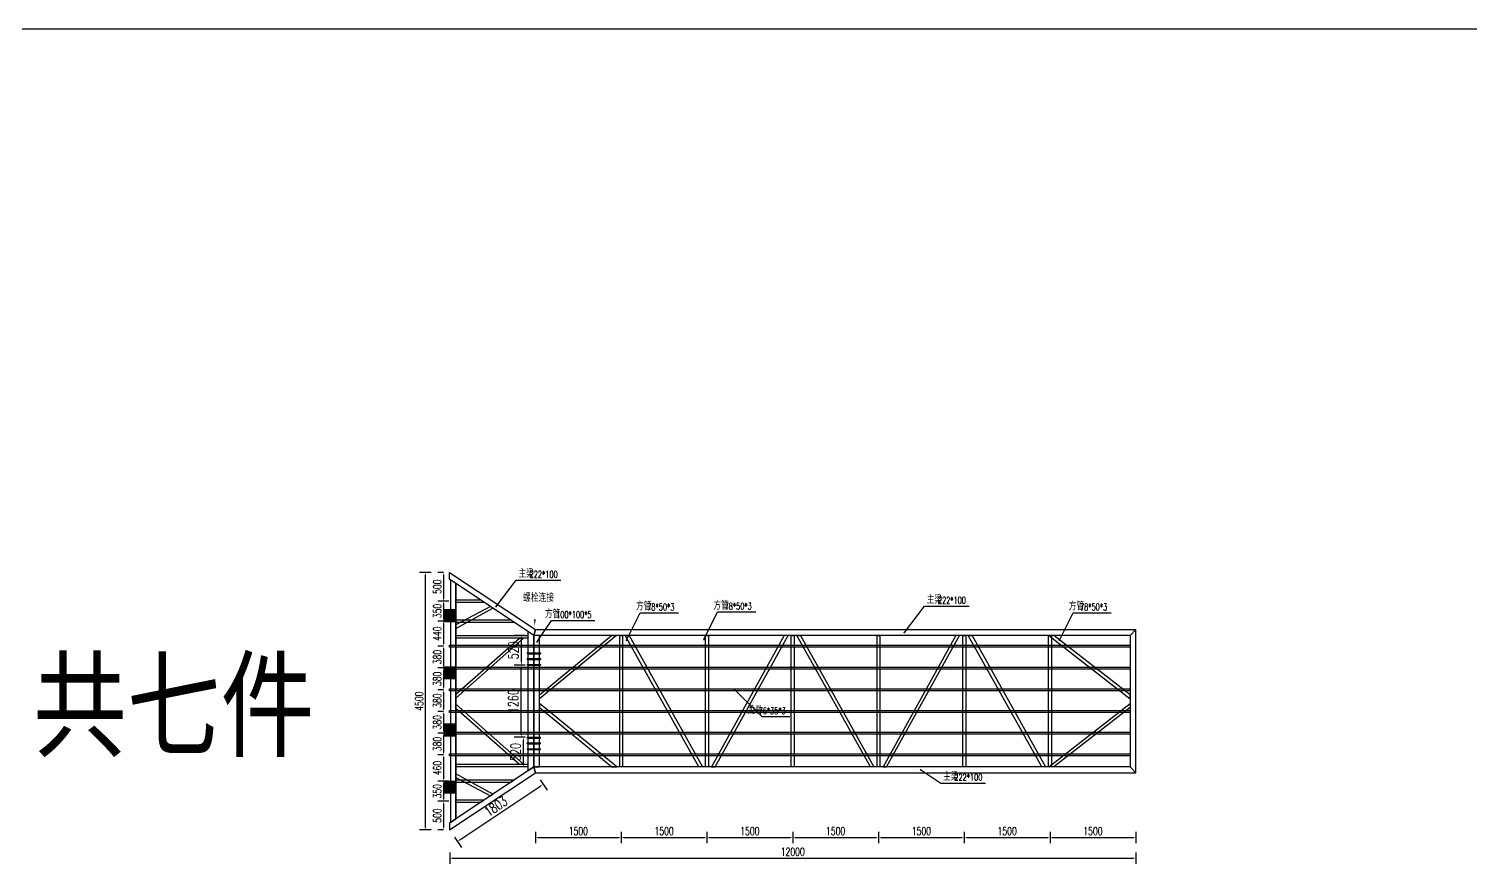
# Model space of a CAD drawing. Extents: x -89702 to 926017, y -610001 to -56924.
# Drawn here: x 113140 to 138348, y -505524 to -490906 of the extents above; entities that cross this region are included whole.
import ezdxf

# ---------------------------------------------------------------- set-up
doc = ezdxf.new("R2010")
doc.units = 0
doc.header["$LTSCALE"] = 10
doc.header["$MEASUREMENT"] = 0
for name, color, linetype in [('BJ02', 2, 'Continuous'), ('DIM_LEAD', 3, 'Continuous'), ('DIM_SYMB', 3, 'Continuous'), ('L-构造线', 6, 'Continuous'), ('PUB_DIM', 3, 'Continuous'), ('PUB_TEXT', 7, 'Continuous'), ('W-STEEL_FRAME钢架', 3, 'Continuous'), ('W-STEEL_KEEL钢龙骨', 5, 'Continuous'), ('螺栓孔位', 2, 'Continuous')]:
    doc.layers.add(name, color=color, linetype=linetype)
doc.styles.add('_TCH_DIM', font='SIMPLEX', dxfattribs={"bigfont": 'GBCBIG'})
doc.styles.add('STANDARD_T3', font='simplex.shx', dxfattribs={"width": 0.7, "bigfont": 'gbcbig.shx'})
doc.styles.add('黑体', font='simhei.ttf', dxfattribs={"width": 0.8})
doc.dimstyles.new('W&&40', dxfattribs={"dimtxt": 140, "dimasz": 40, "dimexe": 100, "dimexo": 120, "dimgap": 40, "dimtad": 1, "dimdec": 0, "dimzin": 0, "dimdsep": 46, "dimtxsty": 'STANDARD_T3', "dimcen": 0.09, "dimclrd": 1, "dimclre": 1, "dimclrt": 7, "dimazin": 2, "dimtfac": 1, "dimtdec": 0, "dimtix": 1, "dimtmove": 2, "dimatfit": 3, "dimfxl": 0, "dimtolj": 1, "dimtzin": 0, "dimarcsym": 0})
doc.dimstyles.new('W&&50', dxfattribs={"dimtxt": 175, "dimasz": 50, "dimexe": 125, "dimexo": 150, "dimgap": 50, "dimtad": 1, "dimdec": 0, "dimzin": 0, "dimdsep": 46, "dimtxsty": 'STANDARD_T3', "dimcen": 0.09, "dimclrd": 1, "dimclre": 1, "dimclrt": 7, "dimazin": 2, "dimtfac": 1, "dimtdec": 0, "dimtix": 1, "dimtmove": 2, "dimatfit": 3, "dimfxl": 0, "dimtolj": 1, "dimtzin": 0, "dimarcsym": 0})

# ---------------------------------------------------------------- blocks, each defined once
blk = doc.blocks.new('*U839')
at = {"layer": 'W-STEEL_FRAME钢架', "color": 1, "linetype": 'ByBlock'}
blk.add_lwpolyline([(-25, 1150), (25, 1150), (25, -1150), (-25, -1150)], close=True, dxfattribs=at)
blk = doc.blocks.new('*U840')
at = {"layer": 'W-STEEL_FRAME钢架', "color": 0, "linetype": 'ByBlock', "lineweight": -2, "transparency": 16777216}
for p in [(0, 0), (1500, 0), (3000, 0), (4500, 0), (6000, 0), (7500, 0)]:
    blk.add_blockref('*U839', p, dxfattribs=at)
blk = doc.blocks.new('01')
h = blk.add_hatch()
h.set_pattern_fill('HOUND', color=77, scale=5)
h.set_pattern_definition([(0, (0, 0), (31.75, 7.9375), [127, -63.5]), (90, (0, 0), (-7.9375, -31.75), [127, -63.5])])
h.paths.add_polyline_path([(50227, 12928), (50227, 12728), (50427, 12728), (50427, 12928)])
h.paths.add_polyline_path([(50382, 12893, -1), (50402, 12893, -1)], flags=16)
h.paths.add_polyline_path([(50252, 12893, -1), (50272, 12893, -1)], flags=16)
h.paths.add_polyline_path([(50402, 12763, -1), (50382, 12763, -1)], flags=16)
h.paths.add_polyline_path([(50272, 12763, -1), (50252, 12763, -1)], flags=16)
at = {"color": 251}
blk.add_lwpolyline([(50227, 12928), (50427, 12928), (50427, 12728), (50227, 12728)], close=True, dxfattribs=at)
at = {"color": 6}
for centre in [(50262, 12893), (50392, 12893), (50262, 12763), (50392, 12763)]:
    blk.add_circle(centre, 10, dxfattribs=at)
blk = doc.blocks.new('*U835')
at = {"layer": 'W-STEEL_KEEL钢龙骨', "color": 4}
blk.add_lwpolyline([(5950, -18), (-5950, -18), (-5950, 17), (5950, 17)], close=True, dxfattribs=at)
blk = doc.blocks.new('*U836')
at = {"layer": 'PUB_DIM', "color": 0, "linetype": 'ByBlock', "lineweight": -2, "transparency": 16777216}
for p in [(0, 1900), (0, 1520), (0, 1140), (0, 760), (0, 380), (0, 0)]:
    blk.add_blockref('*U835', p, dxfattribs=at)
blk = doc.blocks.new('*D904')
at = {"layer": 'Defpoints', "color": 0, "transparency": 16777216}
for p in [(120500, -500408), (120394, -500908), (120607, -500908)]:
    blk.add_point(p, dxfattribs=at)
at = {"layer": 'L-构造线', "color": 1, "lineweight": -2, "transparency": 16777216}
for p, q in [((120394, -500408), (120294, -500408)), ((120394, -500448), (120394, -500868)), ((120487, -500908), (120294, -500908))]:
    blk.add_line(p, q, dxfattribs=at)
at = {"layer": 'L-构造线', "color": 1, "transparency": 16777216}
for points in [[(120387, -500448), (120400, -500448), (120394, -500408)], [(120387, -500868), (120400, -500868), (120394, -500908)]]:
    blk.add_solid(points, dxfattribs=at)
at = {"layer": 'L-构造线', "color": 7, "transparency": 16777216, "insert": (120284, -500658), "char_height": 140, "attachment_point": 5, "rotation": 90, "style": 'STANDARD_T3'}
blk.add_mtext('\\A1;500', dxfattribs=at)
blk = doc.blocks.new('*D905')
at = {"layer": 'Defpoints', "color": 0, "transparency": 16777216}
for p in [(120607, -500908), (120394, -501258), (120607, -501258)]:
    blk.add_point(p, dxfattribs=at)
at = {"layer": 'L-构造线', "color": 1, "lineweight": -2, "transparency": 16777216}
for p, q in [((120487, -500908), (120294, -500908)), ((120394, -500948), (120394, -501218)), ((120487, -501258), (120294, -501258))]:
    blk.add_line(p, q, dxfattribs=at)
at = {"layer": 'L-构造线', "color": 1, "transparency": 16777216}
for points in [[(120387, -500948), (120400, -500948), (120394, -500908)], [(120387, -501218), (120400, -501218), (120394, -501258)]]:
    blk.add_solid(points, dxfattribs=at)
at = {"layer": 'L-构造线', "color": 7, "transparency": 16777216, "insert": (120284, -501083), "char_height": 140, "attachment_point": 5, "rotation": 90, "style": 'STANDARD_T3'}
blk.add_mtext('\\A1;350', dxfattribs=at)
blk = doc.blocks.new('*D906')
at = {"layer": 'Defpoints', "color": 0, "transparency": 16777216}
for p in [(120607, -501258), (120394, -501698), (120500, -501698)]:
    blk.add_point(p, dxfattribs=at)
at = {"layer": 'L-构造线', "color": 1, "lineweight": -2, "transparency": 16777216}
for p, q in [((120487, -501258), (120294, -501258)), ((120394, -501298), (120394, -501658)), ((120394, -501698), (120294, -501698))]:
    blk.add_line(p, q, dxfattribs=at)
at = {"layer": 'L-构造线', "color": 1, "transparency": 16777216}
for points in [[(120387, -501298), (120400, -501298), (120394, -501258)], [(120387, -501658), (120400, -501658), (120394, -501698)]]:
    blk.add_solid(points, dxfattribs=at)
at = {"layer": 'L-构造线', "color": 7, "transparency": 16777216, "insert": (120284, -501478), "char_height": 140, "attachment_point": 5, "rotation": 90, "style": 'STANDARD_T3'}
blk.add_mtext('\\A1;440', dxfattribs=at)
blk = doc.blocks.new('*D907')
at = {"layer": 'Defpoints', "color": 0, "transparency": 16777216}
for p in [(120500, -501698), (120394, -502078), (120500, -502078)]:
    blk.add_point(p, dxfattribs=at)
at = {"layer": 'L-构造线', "color": 1, "lineweight": -2, "transparency": 16777216}
for p, q in [((120394, -501698), (120294, -501698)), ((120394, -501738), (120394, -502038)), ((120394, -502078), (120294, -502078))]:
    blk.add_line(p, q, dxfattribs=at)
at = {"layer": 'L-构造线', "color": 1, "transparency": 16777216}
for points in [[(120387, -501738), (120400, -501738), (120394, -501698)], [(120387, -502038), (120400, -502038), (120394, -502078)]]:
    blk.add_solid(points, dxfattribs=at)
at = {"layer": 'L-构造线', "color": 7, "transparency": 16777216, "insert": (120284, -501888), "char_height": 140, "attachment_point": 5, "rotation": 90, "style": 'STANDARD_T3'}
blk.add_mtext('\\A1;380', dxfattribs=at)
blk = doc.blocks.new('*D908')
at = {"layer": 'Defpoints', "color": 0, "transparency": 16777216}
for p in [(120500, -502078), (120394, -502458), (120500, -502458)]:
    blk.add_point(p, dxfattribs=at)
at = {"layer": 'L-构造线', "color": 1, "lineweight": -2, "transparency": 16777216}
for p, q in [((120394, -502078), (120294, -502078)), ((120394, -502118), (120394, -502418)), ((120394, -502458), (120294, -502458))]:
    blk.add_line(p, q, dxfattribs=at)
at = {"layer": 'L-构造线', "color": 1, "transparency": 16777216}
for points in [[(120387, -502118), (120400, -502118), (120394, -502078)], [(120387, -502418), (120400, -502418), (120394, -502458)]]:
    blk.add_solid(points, dxfattribs=at)
at = {"layer": 'L-构造线', "color": 7, "transparency": 16777216, "insert": (120284, -502268), "char_height": 140, "attachment_point": 5, "rotation": 90, "style": 'STANDARD_T3'}
blk.add_mtext('\\A1;380', dxfattribs=at)
blk = doc.blocks.new('*D909')
at = {"layer": 'Defpoints', "color": 0, "transparency": 16777216}
for p in [(120500, -502458), (120394, -502838), (120500, -502838)]:
    blk.add_point(p, dxfattribs=at)
at = {"layer": 'L-构造线', "color": 1, "lineweight": -2, "transparency": 16777216}
for p, q in [((120394, -502458), (120294, -502458)), ((120394, -502498), (120394, -502798)), ((120394, -502838), (120294, -502838))]:
    blk.add_line(p, q, dxfattribs=at)
at = {"layer": 'L-构造线', "color": 1, "transparency": 16777216}
for points in [[(120387, -502498), (120400, -502498), (120394, -502458)], [(120387, -502798), (120400, -502798), (120394, -502838)]]:
    blk.add_solid(points, dxfattribs=at)
at = {"layer": 'L-构造线', "color": 7, "transparency": 16777216, "insert": (120284, -502648), "char_height": 140, "attachment_point": 5, "rotation": 90, "style": 'STANDARD_T3'}
blk.add_mtext('\\A1;380', dxfattribs=at)
blk = doc.blocks.new('*D910')
at = {"layer": 'Defpoints', "color": 0, "transparency": 16777216}
for p in [(120500, -502838), (120394, -503218), (120500, -503218)]:
    blk.add_point(p, dxfattribs=at)
at = {"layer": 'L-构造线', "color": 1, "lineweight": -2, "transparency": 16777216}
for p, q in [((120394, -502838), (120294, -502838)), ((120394, -502878), (120394, -503178)), ((120394, -503218), (120294, -503218))]:
    blk.add_line(p, q, dxfattribs=at)
at = {"layer": 'L-构造线', "color": 1, "transparency": 16777216}
for points in [[(120387, -502878), (120400, -502878), (120394, -502838)], [(120387, -503178), (120400, -503178), (120394, -503218)]]:
    blk.add_solid(points, dxfattribs=at)
at = {"layer": 'L-构造线', "color": 7, "transparency": 16777216, "insert": (120284, -503028), "char_height": 140, "attachment_point": 5, "rotation": 90, "style": 'STANDARD_T3'}
blk.add_mtext('\\A1;380', dxfattribs=at)
blk = doc.blocks.new('*D911')
at = {"layer": 'Defpoints', "color": 0, "transparency": 16777216}
for p in [(120500, -503218), (120394, -503598), (120500, -503598)]:
    blk.add_point(p, dxfattribs=at)
at = {"layer": 'L-构造线', "color": 1, "lineweight": -2, "transparency": 16777216}
for p, q in [((120394, -503218), (120294, -503218)), ((120394, -503258), (120394, -503558)), ((120394, -503598), (120294, -503598))]:
    blk.add_line(p, q, dxfattribs=at)
at = {"layer": 'L-构造线', "color": 1, "transparency": 16777216}
for points in [[(120387, -503258), (120400, -503258), (120394, -503218)], [(120387, -503558), (120400, -503558), (120394, -503598)]]:
    blk.add_solid(points, dxfattribs=at)
at = {"layer": 'L-构造线', "color": 7, "transparency": 16777216, "insert": (120284, -503408), "char_height": 140, "attachment_point": 5, "rotation": 90, "style": 'STANDARD_T3'}
blk.add_mtext('\\A1;380', dxfattribs=at)
blk = doc.blocks.new('*D912')
at = {"layer": 'Defpoints', "color": 0, "transparency": 16777216}
for p in [(120500, -503598), (120394, -504058), (120607, -504058)]:
    blk.add_point(p, dxfattribs=at)
at = {"layer": 'L-构造线', "color": 1, "lineweight": -2, "transparency": 16777216}
for p, q in [((120394, -503598), (120294, -503598)), ((120394, -503638), (120394, -504018)), ((120487, -504058), (120294, -504058))]:
    blk.add_line(p, q, dxfattribs=at)
at = {"layer": 'L-构造线', "color": 1, "transparency": 16777216}
for points in [[(120387, -503638), (120400, -503638), (120394, -503598)], [(120387, -504018), (120400, -504018), (120394, -504058)]]:
    blk.add_solid(points, dxfattribs=at)
at = {"layer": 'L-构造线', "color": 7, "transparency": 16777216, "insert": (120284, -503828), "char_height": 140, "attachment_point": 5, "rotation": 90, "style": 'STANDARD_T3'}
blk.add_mtext('\\A1;460', dxfattribs=at)
blk = doc.blocks.new('*D913')
at = {"layer": 'Defpoints', "color": 0, "transparency": 16777216}
for p in [(120607, -504058), (120394, -504408), (120607, -504408)]:
    blk.add_point(p, dxfattribs=at)
at = {"layer": 'L-构造线', "color": 1, "lineweight": -2, "transparency": 16777216}
for p, q in [((120487, -504058), (120294, -504058)), ((120394, -504098), (120394, -504368)), ((120487, -504408), (120294, -504408))]:
    blk.add_line(p, q, dxfattribs=at)
at = {"layer": 'L-构造线', "color": 1, "transparency": 16777216}
for points in [[(120387, -504098), (120400, -504098), (120394, -504058)], [(120387, -504368), (120400, -504368), (120394, -504408)]]:
    blk.add_solid(points, dxfattribs=at)
at = {"layer": 'L-构造线', "color": 7, "transparency": 16777216, "insert": (120284, -504233), "char_height": 140, "attachment_point": 5, "rotation": 90, "style": 'STANDARD_T3'}
blk.add_mtext('\\A1;350', dxfattribs=at)
blk = doc.blocks.new('*D914')
at = {"layer": 'Defpoints', "color": 0, "transparency": 16777216}
for p in [(120607, -504408), (120394, -504908), (120500, -504908)]:
    blk.add_point(p, dxfattribs=at)
at = {"layer": 'L-构造线', "color": 1, "lineweight": -2, "transparency": 16777216}
for p, q in [((120487, -504408), (120294, -504408)), ((120394, -504448), (120394, -504868)), ((120394, -504908), (120294, -504908))]:
    blk.add_line(p, q, dxfattribs=at)
at = {"layer": 'L-构造线', "color": 1, "transparency": 16777216}
for points in [[(120387, -504448), (120400, -504448), (120394, -504408)], [(120387, -504868), (120400, -504868), (120394, -504908)]]:
    blk.add_solid(points, dxfattribs=at)
at = {"layer": 'L-构造线', "color": 7, "transparency": 16777216, "insert": (120284, -504658), "char_height": 140, "attachment_point": 5, "rotation": 90, "style": 'STANDARD_T3'}
blk.add_mtext('\\A1;500', dxfattribs=at)
blk = doc.blocks.new('*D915')
at = {"layer": 'Defpoints', "color": 0, "transparency": 16777216}
for p in [(120075, -500408), (120500, -500408), (120500, -504908)]:
    blk.add_point(p, dxfattribs=at)
at = {"layer": 'L-构造线', "color": 1, "lineweight": -2, "transparency": 16777216}
for p, q in [((120175, -500408), (119975, -500408)), ((120075, -504868), (120075, -500448)), ((120175, -504908), (119975, -504908))]:
    blk.add_line(p, q, dxfattribs=at)
at = {"layer": 'L-构造线', "color": 1, "transparency": 16777216}
for points in [[(120068, -500448), (120082, -500448), (120075, -500408)], [(120068, -504868), (120082, -504868), (120075, -504908)]]:
    blk.add_solid(points, dxfattribs=at)
at = {"layer": 'L-构造线', "color": 7, "transparency": 16777216, "insert": (119965, -502658), "char_height": 140, "attachment_point": 5, "rotation": 90, "style": 'STANDARD_T3'}
blk.add_mtext('\\A1;4500', dxfattribs=at)
blk = doc.blocks.new('*D916')
at = {"layer": 'Defpoints', "color": 0, "transparency": 16777216}
for p in [(122000, -503908), (123500, -503808), (123500, -505039)]:
    blk.add_point(p, dxfattribs=at)
at = {"layer": 'L-构造线', "color": 1, "lineweight": -2, "transparency": 16777216}
for p, q in [((122000, -504939), (122000, -505139)), ((122040, -505039), (123460, -505039)), ((123500, -504939), (123500, -505139))]:
    blk.add_line(p, q, dxfattribs=at)
at = {"layer": 'L-构造线', "color": 1, "transparency": 16777216}
for points in [[(122040, -505033), (122040, -505046), (122000, -505039)], [(123460, -505033), (123460, -505046), (123500, -505039)]]:
    blk.add_solid(points, dxfattribs=at)
at = {"layer": 'L-构造线', "color": 7, "transparency": 16777216, "insert": (122750, -504929), "char_height": 140, "attachment_point": 5, "style": 'STANDARD_T3'}
blk.add_mtext('\\A1;1500', dxfattribs=at)
blk = doc.blocks.new('*D917')
at = {"layer": 'Defpoints', "color": 0, "transparency": 16777216}
for p in [(123500, -503808), (125000, -503808), (125000, -505039)]:
    blk.add_point(p, dxfattribs=at)
at = {"layer": 'L-构造线', "color": 1, "lineweight": -2, "transparency": 16777216}
for p, q in [((123500, -504939), (123500, -505139)), ((123540, -505039), (124960, -505039)), ((125000, -504939), (125000, -505139))]:
    blk.add_line(p, q, dxfattribs=at)
at = {"layer": 'L-构造线', "color": 1, "transparency": 16777216}
for points in [[(123540, -505033), (123540, -505046), (123500, -505039)], [(124960, -505033), (124960, -505046), (125000, -505039)]]:
    blk.add_solid(points, dxfattribs=at)
at = {"layer": 'L-构造线', "color": 7, "transparency": 16777216, "insert": (124250, -504929), "char_height": 140, "attachment_point": 5, "style": 'STANDARD_T3'}
blk.add_mtext('\\A1;1500', dxfattribs=at)
blk = doc.blocks.new('*D918')
at = {"layer": 'Defpoints', "color": 0, "transparency": 16777216}
for p in [(125000, -503808), (126500, -503808), (126500, -505039)]:
    blk.add_point(p, dxfattribs=at)
at = {"layer": 'L-构造线', "color": 1, "lineweight": -2, "transparency": 16777216}
for p, q in [((125000, -504939), (125000, -505139)), ((125040, -505039), (126460, -505039)), ((126500, -504939), (126500, -505139))]:
    blk.add_line(p, q, dxfattribs=at)
at = {"layer": 'L-构造线', "color": 1, "transparency": 16777216}
for points in [[(125040, -505033), (125040, -505046), (125000, -505039)], [(126460, -505033), (126460, -505046), (126500, -505039)]]:
    blk.add_solid(points, dxfattribs=at)
at = {"layer": 'L-构造线', "color": 7, "transparency": 16777216, "insert": (125750, -504929), "char_height": 140, "attachment_point": 5, "style": 'STANDARD_T3'}
blk.add_mtext('\\A1;1500', dxfattribs=at)
blk = doc.blocks.new('*D919')
at = {"layer": 'Defpoints', "color": 0, "transparency": 16777216}
for p in [(126500, -503808), (128000, -503808), (128000, -505039)]:
    blk.add_point(p, dxfattribs=at)
at = {"layer": 'L-构造线', "color": 1, "lineweight": -2, "transparency": 16777216}
for p, q in [((126500, -504939), (126500, -505139)), ((126540, -505039), (127960, -505039)), ((128000, -504939), (128000, -505139))]:
    blk.add_line(p, q, dxfattribs=at)
at = {"layer": 'L-构造线', "color": 1, "transparency": 16777216}
for points in [[(126540, -505033), (126540, -505046), (126500, -505039)], [(127960, -505033), (127960, -505046), (128000, -505039)]]:
    blk.add_solid(points, dxfattribs=at)
at = {"layer": 'L-构造线', "color": 7, "transparency": 16777216, "insert": (127250, -504929), "char_height": 140, "attachment_point": 5, "style": 'STANDARD_T3'}
blk.add_mtext('\\A1;1500', dxfattribs=at)
blk = doc.blocks.new('*D920')
at = {"layer": 'Defpoints', "color": 0, "transparency": 16777216}
for p in [(128000, -503808), (129500, -503808), (129500, -505039)]:
    blk.add_point(p, dxfattribs=at)
at = {"layer": 'L-构造线', "color": 1, "lineweight": -2, "transparency": 16777216}
for p, q in [((128000, -504939), (128000, -505139)), ((128040, -505039), (129460, -505039)), ((129500, -504939), (129500, -505139))]:
    blk.add_line(p, q, dxfattribs=at)
at = {"layer": 'L-构造线', "color": 1, "transparency": 16777216}
for points in [[(128040, -505033), (128040, -505046), (128000, -505039)], [(129460, -505033), (129460, -505046), (129500, -505039)]]:
    blk.add_solid(points, dxfattribs=at)
at = {"layer": 'L-构造线', "color": 7, "transparency": 16777216, "insert": (128750, -504929), "char_height": 140, "attachment_point": 5, "style": 'STANDARD_T3'}
blk.add_mtext('\\A1;1500', dxfattribs=at)
blk = doc.blocks.new('*D921')
at = {"layer": 'Defpoints', "color": 0, "transparency": 16777216}
for p in [(129500, -503808), (131000, -503808), (131000, -505039)]:
    blk.add_point(p, dxfattribs=at)
at = {"layer": 'L-构造线', "color": 1, "lineweight": -2, "transparency": 16777216}
for p, q in [((129500, -504939), (129500, -505139)), ((129540, -505039), (130960, -505039)), ((131000, -504939), (131000, -505139))]:
    blk.add_line(p, q, dxfattribs=at)
at = {"layer": 'L-构造线', "color": 1, "transparency": 16777216}
for points in [[(129540, -505033), (129540, -505046), (129500, -505039)], [(130960, -505033), (130960, -505046), (131000, -505039)]]:
    blk.add_solid(points, dxfattribs=at)
at = {"layer": 'L-构造线', "color": 7, "transparency": 16777216, "insert": (130250, -504929), "char_height": 140, "attachment_point": 5, "style": 'STANDARD_T3'}
blk.add_mtext('\\A1;1500', dxfattribs=at)
blk = doc.blocks.new('*D922')
at = {"layer": 'Defpoints', "color": 0, "transparency": 16777216}
for p in [(131000, -503808), (132500, -503908), (132500, -505039)]:
    blk.add_point(p, dxfattribs=at)
at = {"layer": 'L-构造线', "color": 1, "lineweight": -2, "transparency": 16777216}
for p, q in [((131000, -504939), (131000, -505139)), ((131040, -505039), (132460, -505039)), ((132500, -504939), (132500, -505139))]:
    blk.add_line(p, q, dxfattribs=at)
at = {"layer": 'L-构造线', "color": 1, "transparency": 16777216}
for points in [[(131040, -505033), (131040, -505046), (131000, -505039)], [(132460, -505033), (132460, -505046), (132500, -505039)]]:
    blk.add_solid(points, dxfattribs=at)
at = {"layer": 'L-构造线', "color": 7, "transparency": 16777216, "insert": (131750, -504929), "char_height": 140, "attachment_point": 5, "style": 'STANDARD_T3'}
blk.add_mtext('\\A1;1500', dxfattribs=at)
blk = doc.blocks.new('*D923')
at = {"layer": 'Defpoints', "color": 0, "transparency": 16777216}
for p in [(120500, -505139), (132500, -505139), (132500, -505401)]:
    blk.add_point(p, dxfattribs=at)
at = {"layer": 'L-构造线', "color": 1, "lineweight": -2, "transparency": 16777216}
for p, q in [((120500, -505301), (120500, -505501)), ((120540, -505401), (132460, -505401)), ((132500, -505301), (132500, -505501))]:
    blk.add_line(p, q, dxfattribs=at)
at = {"layer": 'L-构造线', "color": 1, "transparency": 16777216}
for points in [[(120540, -505394), (120540, -505407), (120500, -505401)], [(132460, -505394), (132460, -505407), (132500, -505401)]]:
    blk.add_solid(points, dxfattribs=at)
at = {"layer": 'L-构造线', "color": 7, "transparency": 16777216, "insert": (126500, -505291), "char_height": 140, "attachment_point": 5, "style": 'STANDARD_T3'}
blk.add_mtext('\\A1;12000', dxfattribs=at)
blk = doc.blocks.new('1')
at = {"lineweight": -3}
for p, q in [((-1521938, 1214338), (-1521935, 1214338)), ((-1521938, 1214336), (-1521931, 1214336)), ((-1521938, 1214336), (-1521914, 1214336)), ((-1521936, 1214341), (-1521936, 1214346)), ((-1521936, 1214346), (-1521916, 1214346)), ((-1521935, 1214341), (-1521936, 1214341)), ((-1521934, 1214347), (-1521932, 1214347)), ((-1521933, 1214352), (-1521931, 1214355)), ((-1521933, 1214136), (-1521933, 1214352)), ((-1521919, 1214352), (-1521933, 1214352)), ((-1521932, 1214347), (-1521919, 1214347)), ((-1521932, 1214346), (-1521932, 1214341)), ((-1521921, 1214355), (-1521931, 1214355)), ((-1521919, 1214352), (-1521921, 1214355)), ((-1521919, 1214347), (-1521921, 1214347)), ((-1521921, 1214346), (-1521921, 1214341)), ((-1521919, 1214136), (-1521919, 1214352)), ((-1521917, 1214341), (-1521916, 1214341)), ((-1521914, 1214338), (-1521917, 1214338)), ((-1521916, 1214341), (-1521916, 1214346)), ((-1521938, 1214136), (-1521931, 1214136)), ((-1521938, 1214136), (-1521914, 1214136)), ((-1521938, 1214134), (-1521935, 1214134)), ((-1521935, 1214131), (-1521936, 1214131)), ((-1521936, 1214131), (-1521936, 1214126)), ((-1521936, 1214126), (-1521916, 1214126)), ((-1521934, 1214125), (-1521932, 1214125)), ((-1521932, 1214126), (-1521932, 1214131)), ((-1521932, 1214125), (-1521919, 1214125)), ((-1521921, 1214126), (-1521921, 1214131)), ((-1521919, 1214125), (-1521921, 1214125)), ((-1521914, 1214134), (-1521917, 1214134)), ((-1521917, 1214131), (-1521916, 1214131)), ((-1521916, 1214131), (-1521916, 1214126))]:
    blk.add_line(p, q, dxfattribs=at)
at = {"color": 1}
for p, q in [((-1521936, 1214346), (-1521934, 1214347)), ((-1521919, 1214347), (-1521916, 1214346))]:
    blk.add_line(p, q, dxfattribs=at)
at = {"color": 6, "lineweight": -3}
for p, q in [((-1521931, 1214136), (-1521931, 1214355)), ((-1521921, 1214136), (-1521921, 1214355))]:
    blk.add_line(p, q, dxfattribs=at)
at = {"lineweight": -3}
for points in [[(-1521933, 1214336), (-1521938, 1214336), (-1521938, 1214338), (-1521914, 1214338), (-1521914, 1214336), (-1521919, 1214336)], [(-1521935, 1214338), (-1521935, 1214341), (-1521917, 1214341), (-1521917, 1214338)], [(-1521933, 1214136), (-1521938, 1214136), (-1521938, 1214134), (-1521914, 1214134), (-1521914, 1214136), (-1521919, 1214136)], [(-1521935, 1214134), (-1521935, 1214131), (-1521917, 1214131), (-1521917, 1214134)]]:
    blk.add_lwpolyline(points, dxfattribs=at)
for centre, radius, start, end in [((-1521934, 1214129), 3.22, 223.6028, 316.3972), ((-1521926, 1214140), 14.7, 248.7607, 291.2393), ((-1521919, 1214129), 3.22, 223.6028, 316.3972)]:
    blk.add_arc(centre, radius, start, end, dxfattribs=at)
blk = doc.blocks.new('螺栓孔位')
at = {"layer": '螺栓孔位', "color": 1, "rotation": 270}
for p in [(-1214244, -1521833), (-1214244, -1521933), (-1214244, -1522033)]:
    blk.add_blockref('1', p, dxfattribs=at)
blk = doc.blocks.new('*D1495')
at = {"layer": 'BJ02', "color": 1, "lineweight": -2, "transparency": 16777216}
for p, q in [((121819, -501508), (121628, -501508)), ((121753, -501558), (121753, -501978)), ((121819, -502028), (121628, -502028))]:
    blk.add_line(p, q, dxfattribs=at)
at = {"layer": 'BJ02', "color": 1, "transparency": 16777216}
for points in [[(121744, -501558), (121761, -501558), (121753, -501508)], [(121744, -501978), (121761, -501978), (121753, -502028)]]:
    blk.add_solid(points, dxfattribs=at)
at = {"layer": 'Defpoints', "color": 0, "transparency": 16777216}
for p in [(121969, -501508), (121753, -502028), (121969, -502028)]:
    blk.add_point(p, dxfattribs=at)
at = {"layer": 'BJ02', "color": 7, "transparency": 16777216, "insert": (121615, -501768), "char_height": 175, "attachment_point": 5, "rotation": 90, "style": 'STANDARD_T3'}
blk.add_mtext('\\A1;520', dxfattribs=at)
blk = doc.blocks.new('*D1496')
at = {"layer": 'BJ02', "color": 1, "lineweight": -2, "transparency": 16777216}
for p, q in [((121819, -503288), (121664, -503288)), ((121789, -503758), (121789, -503338)), ((121819, -503808), (121664, -503808))]:
    blk.add_line(p, q, dxfattribs=at)
at = {"layer": 'BJ02', "color": 1, "transparency": 16777216}
for points in [[(121781, -503338), (121798, -503338), (121789, -503288)], [(121781, -503758), (121798, -503758), (121789, -503808)]]:
    blk.add_solid(points, dxfattribs=at)
at = {"layer": 'Defpoints', "color": 0, "transparency": 16777216}
for p in [(121789, -503288), (121969, -503288), (121969, -503808)]:
    blk.add_point(p, dxfattribs=at)
at = {"layer": 'BJ02', "color": 7, "transparency": 16777216, "insert": (121652, -503548), "char_height": 175, "attachment_point": 5, "rotation": 90, "style": 'STANDARD_T3'}
blk.add_mtext('\\A1;520', dxfattribs=at)
blk = doc.blocks.new('*D1497')
at = {"layer": 'BJ02', "color": 1, "lineweight": -2, "transparency": 16777216}
for p, q in [((121819, -502028), (121626, -502028)), ((121751, -503238), (121751, -502078)), ((121819, -503288), (121626, -503288))]:
    blk.add_line(p, q, dxfattribs=at)
at = {"layer": 'BJ02', "color": 1, "transparency": 16777216}
for points in [[(121743, -502078), (121759, -502078), (121751, -502028)], [(121743, -503238), (121759, -503238), (121751, -503288)]]:
    blk.add_solid(points, dxfattribs=at)
at = {"layer": 'Defpoints', "color": 0, "transparency": 16777216}
for p in [(121751, -502028), (121969, -502028), (121969, -503288)]:
    blk.add_point(p, dxfattribs=at)
at = {"layer": 'BJ02', "color": 7, "transparency": 16777216, "insert": (121613, -502658), "char_height": 175, "attachment_point": 5, "rotation": 90, "style": 'STANDARD_T3'}
blk.add_mtext('\\A1;1260', dxfattribs=at)
blk = doc.blocks.new('*D1679')
at = {"color": 1, "lineweight": -2, "transparency": 16777216}
for p, q in [((120676, -505083), (122093, -504138)), ((122083, -504033), (122204, -504214)), ((120583, -505033), (120704, -505214))]:
    blk.add_line(p, q, dxfattribs=at)
at = {"color": 1, "transparency": 16777216}
for points in [[(122088, -504131), (122097, -504145), (122134, -504110)], [(120671, -505076), (120681, -505090), (120634, -505110)]]:
    blk.add_solid(points, dxfattribs=at)
at = {"layer": 'Defpoints', "color": 0, "transparency": 16777216}
for p in [(122000, -503908), (122134, -504110), (120500, -504908)]:
    blk.add_point(p, dxfattribs=at)
at = {"color": 7, "transparency": 16777216, "insert": (121308, -504496), "char_height": 175, "attachment_point": 5, "rotation": 33.69, "style": 'STANDARD_T3'}
blk.add_mtext('\\A1;1803', dxfattribs=at)

msp = doc.modelspace()

# ---------------------------------------------------------------- linework, layer by layer
at = {"color": 4}
msp.add_line((121999.5, -501408.1), (121969.3, -501508.1), dxfattribs=at)
at = {"color": 6}
msp.add_lwpolyline([(120606.5, -500599.6), (120516.5, -500539.6), (120516.5, -504776.6), (120606.5, -504716.6)], close=True, dxfattribs=at)
at = {"color": 4}
msp.add_lwpolyline([(120606.5, -500599.6), (120606.5, -504716.6)], dxfattribs=at)
at = {"layer": 'DIM_LEAD'}
for p, q in [((121311, -501001.7), (121664.6, -500541.4)), ((121664.6, -500541.4), (122444.8, -500541.4)), ((123594.6, -501591.2), (123832.5, -501112.2)), ((123832.5, -501112.2), (124501.2, -501112.2)), ((124947.6, -501578.2), (125185.5, -501099.2)), ((125185.5, -501099.2), (125854.1, -501099.2)), ((128451.9, -501456.2), (128805.5, -500996)), ((128805.5, -500996), (129585.7, -500996)), ((131164, -501591.2), (131401.9, -501112.2)), ((131401.9, -501112.2), (132070.6, -501112.2)), ((122028.7, -501620.3), (122281.3, -501247.8)), ((122281.3, -501247.8), (123037.2, -501247.8)), ((125477.2, -502447), (125957.9, -502927.8)), ((125957.9, -502927.8), (126448.9, -502927.8)), ((128738.6, -503857.1), (129092.3, -504088.6)), ((129092.3, -504088.6), (129872.5, -504088.6))]:
    msp.add_line(p, q, dxfattribs=at)
at = {"layer": 'DIM_LEAD', "const_width": 16}
for points in [[(121306.1, -501008, 1), (121315.8, -500995.4, 1)], [(122024.2, -501626.9, 1), (122033.2, -501613.7, 1)], [(123591, -501598.3, 1), (123598.2, -501584, 1)], [(124944, -501585.3, 1), (124951.1, -501571, 1)], [(128447, -501462.6, 1), (128456.7, -501449.9, 1)], [(131160.5, -501598.3, 1), (131167.6, -501584, 1)], [(125471.6, -502441.3, 1), (125482.9, -502452.6, 1)], [(128731.9, -503852.7, 1), (128745.3, -503861.5, 1)]]:
    msp.add_lwpolyline(points, format="xyb", close=True, dxfattribs=at)
at = {"layer": 'DIM_SYMB'}
msp.add_lwpolyline([(121988.3, -500980.2, 0, 0, 0), (121988.3, -500980.2, 0, 0, 0), (121988.3, -500980.2, 0, 0, 0), (121988.3, -501344.9, 0, 32, 0), (121988.3, -501224.9, 0, 0, 0)], format="xyseb", dxfattribs=at)
at = {"layer": 'L-构造线'}
msp.add_lwpolyline([(111175.6, -490906.1), (163556.4, -490906.1), (163556.4, -610000.5), (111175.6, -610000.5)], close=True, dxfattribs=at)
at = {"layer": 'PUB_DIM', "color": 2}
for points in [[(121869.3, -503874.8), (121969.3, -503808.1), (121969.3, -501508.1), (121869.3, -501441.4)], [(121969.3, -503808.1), (122069.3, -503808.1), (122069.3, -501508.1), (121969.3, -501508.1)]]:
    msp.add_lwpolyline(points, close=True, dxfattribs=at)
at = {"layer": 'W-STEEL_FRAME钢架'}
for points in [[(121969.3, -501508.1), (120499.5, -500528.3), (120499.5, -500408.1), (121999.5, -501408.1)], [(121999.5, -501408.1), (132499.5, -501408.1), (132399.5, -501508.1), (121969.3, -501508.1)], [(132499.5, -501408.1), (132399.5, -501508.1), (132399.5, -503808.1), (132499.5, -503908.1)], [(121969.3, -503808.1), (120499.5, -504787.9), (120499.5, -504908.1), (121999.5, -503908.1)], [(121999.5, -503908.1), (132499.5, -503908.1), (132399.5, -503808.1), (121969.3, -503808.1)]]:
    msp.add_lwpolyline(points, close=True, dxfattribs=at)
at = {"layer": 'W-STEEL_FRAME钢架', "color": 1}
for points in [[(120606.5, -501385.1), (121257.1, -501033.3), (121211.7, -501003.1), (120606.5, -501325.7), (120606.5, -501385.1)], [(121869.3, -501558.1), (120606.5, -501558.1), (120606.5, -501508.1), (121869.3, -501508.1), (121869.3, -501558.1)], [(121719.2, -501558.1), (121791.2, -501558.1), (120606.5, -502605.9), (120606.5, -502536.4), (121719.6, -501557.7)], [(122073.5, -502618.4), (122073.5, -502548.5), (123331.2, -501508.1), (123417.5, -501508.1), (122073.5, -502618.4)], [(123569, -501508.1), (123636.6, -501508.1), (124919, -503808.1), (124858.4, -503808.1), (123569, -501508.1)], [(126417.5, -501508.1), (126349.9, -501508.1), (125081, -503808.1), (125141.6, -503808.1), (126417.5, -501508.1)], [(126569, -501508.1), (126636.6, -501508.1), (127919, -503808.1), (127858.4, -503808.1), (126569, -501508.1)], [(129417.5, -501508.1), (129349.9, -501508.1), (128081, -503808.1), (128141.6, -503808.1), (129417.5, -501508.1)], [(129569, -501508.1), (129636.6, -501508.1), (130919, -503808.1), (130858.4, -503808.1), (129569, -501508.1)], [(132399.5, -502618.4), (132399.5, -502548.5), (131064.3, -501508.1), (130978, -501508.1), (132399.5, -502618.4)], [(121791.2, -503758.1), (120606.5, -502710.3), (120606.5, -502779.8), (121719.6, -503758.4), (121791.2, -503758.1)], [(122073.5, -502697.8), (122073.5, -502767.7), (123338.7, -503808.1), (123425.1, -503808.1), (122073.5, -502697.8)], [(132399.5, -502697.8), (132399.5, -502767.7), (131064.3, -503808.1), (130978, -503808.1), (132399.5, -502697.8)], [(121869.3, -503808.1), (120606.5, -503808.1), (120606.5, -503758.1), (121869.3, -503758.1)], [(120606.5, -503989.6), (121211.7, -504313.1), (121257.1, -504282.9), (120606.5, -503930.1), (120606.5, -503989.6)]]:
    msp.add_lwpolyline(points, dxfattribs=at)
at = {"layer": 'W-STEEL_KEEL钢龙骨'}
for points in [[(120606.5, -500890.6), (120606.5, -500925.6), (121095.5, -500925.6), (121043, -500890.6), (120606.5, -500890.6)], [(120606.5, -501240.6), (120606.5, -501275.6), (121620.5, -501275.6), (121568, -501240.6), (120606.5, -501240.6)], [(121568, -504075.6), (121620.5, -504040.6), (120606.5, -504040.6), (120606.5, -504075.6), (121568, -504075.6)]]:
    msp.add_lwpolyline(points, dxfattribs=at)
msp.add_lwpolyline([(120606.5, -504390.6), (120606.5, -504425.6), (121043, -504425.6), (121095.5, -504390.6)], close=True, dxfattribs=at)

# ---------------------------------------------------------------- block references
at = {"color": 4, "xscale": -1}
for p in [(170826.7, -513990.7), (170826.7, -514990.7), (170826.7, -515990.7), (170826.7, -516990.8)]:
    msp.add_blockref('01', p, dxfattribs=at)
at = {"layer": 'PUB_DIM', "color": 1}
msp.add_blockref('*U836', (126449.5, -503598.1), dxfattribs=at)
at = {"layer": 'W-STEEL_FRAME钢架', "linetype": 'ByBlock'}
msp.add_blockref('*U840', (123500, -502658.1), dxfattribs=at)
at = {"layer": '螺栓孔位', "xscale": -1, "rotation": 179.8980042305637}
msp.add_blockref('螺栓孔位', (121977.7, -501928.2), dxfattribs=at)
at = {"layer": '螺栓孔位'}
msp.add_blockref('螺栓孔位', (121976.4, -503388.2), dxfattribs=at)

# ---------------------------------------------------------------- texts
at = {"layer": 'PUB_TEXT', "color": 7, "style": '_TCH_DIM'}
for s, p in [('主梁', (121702.2, -500499.4)), ('螺栓连接', (121784.2, -500919.8)), ('主梁', (128843.1, -500954)), ('方管', (122166.6, -501205.8)), ('方管', (123758.6, -501070.2)), ('方管', (125111.5, -501057.2)), ('方管', (131328, -501070.2)), ('龙骨', (125706.3, -502885.8)), ('主梁', (129129.9, -504046.6))]:
    msp.add_text(s, height=135.04, dxfattribs=at).set_placement(p)
at = {"layer": 'PUB_TEXT', "color": 7, "style": '_TCH_DIM', "width": 0.705882}
for s, p in [('222*100', (121898.8, -500499.4)), ('222*100', (129039.7, -500954)), ('100*100*5', (122363.2, -501205.8)), ('78*50*3', (123955.2, -501070.2)), ('78*50*3', (125308.1, -501057.2)), ('78*50*3', (131524.6, -501070.2)), ('76*35*3', (125902.9, -502885.8)), ('222*100', (129326.5, -504046.6))]:
    msp.add_text(s, height=119, dxfattribs=at).set_placement(p)
at = {"layer": 'PUB_TEXT', "style": '黑体', "width": 0.8}
msp.add_text('共七件', height=1502.11, dxfattribs=at).set_placement((113214.5, -503472.5))

# ---------------------------------------------------------------- dimensions: what is measured, and where the dimension line sits
at = {"color": 4}
dim = msp.add_aligned_dim(p1=(120499.5, -504908.1), p2=(121999.5, -503908.1), distance=-243.2, dimstyle='W&&50', dxfattribs=at)
dim.commit()
dim.dimension.update_dxf_attribs({"geometry": '*D1679', "text_midpoint": (121308.2, -504496)})
at = {"layer": 'BJ02', "color": 3}
for base, p1, p2, picture, middle in [((121752.8, -502028.2), (121969.3, -501508.1), (121969.3, -502028.2), '*D1495', (121615.3, -501768.1)), ((121750.9, -502028.2), (121969.3, -503288.2), (121969.3, -502028.2), '*D1497', (121613.4, -502658.2)), ((121789.5, -503288.2), (121969.3, -503808.1), (121969.3, -503288.2), '*D1496', (121652, -503548.1))]:
    dim = msp.add_linear_dim(base=base, p1=p1, p2=p2, angle=90, dimstyle='W&&50', dxfattribs=at)
    dim.commit()
    dim.dimension.update_dxf_attribs({"geometry": picture, "text_midpoint": middle})
at = {"layer": 'L-构造线'}
for base, p1, p2, picture, middle in [((120074.9, -500408.1), (120499.5, -504908.1), (120499.5, -500408.1), '*D915', (119964.9, -502658.1)), ((120393.8, -500908.1), (120499.5, -500408.1), (120606.5, -500908.1), '*D904', (120283.8, -500658.1)), ((120393.8, -501258.1), (120606.5, -500908.1), (120606.5, -501258.1), '*D905', (120283.8, -501083.1)), ((120393.8, -501698.1), (120606.5, -501258.1), (120499.5, -501698.1), '*D906', (120283.8, -501478.1)), ((120393.8, -502078.1), (120499.5, -501698.1), (120499.5, -502078.1), '*D907', (120283.8, -501888.1)), ((120393.8, -502458.1), (120499.5, -502078.1), (120499.5, -502458.1), '*D908', (120283.8, -502268.1)), ((120393.8, -502838.1), (120499.5, -502458.1), (120499.5, -502838.1), '*D909', (120283.8, -502648.1)), ((120393.8, -503218.1), (120499.5, -502838.1), (120499.5, -503218.1), '*D910', (120283.8, -503028.1)), ((120393.8, -503598.1), (120499.5, -503218.1), (120499.5, -503598.1), '*D911', (120283.8, -503408.1)), ((120393.8, -504058.1), (120499.5, -503598.1), (120606.5, -504058.1), '*D912', (120283.8, -503828.1)), ((120393.8, -504408.1), (120606.5, -504058.1), (120606.5, -504408.1), '*D913', (120283.8, -504233.1)), ((120393.8, -504908.1), (120606.5, -504408.1), (120499.5, -504908.1), '*D914', (120283.8, -504658.1))]:
    dim = msp.add_linear_dim(base=base, p1=p1, p2=p2, angle=90, dimstyle='W&&40', override={"dimfxlon": 1}, dxfattribs=at)
    dim.commit()
    dim.dimension.update_dxf_attribs({"geometry": picture, "text_midpoint": middle})
for base, p1, p2, picture, middle in [((123500.0126, -505039.2552), (121999.5465, -503908.0965), (123500.0126, -503808.092), '*D916', (122749.7795, -504929.2552)), ((125000, -505039.3), (123500, -503808.1), (125000, -503808.1), '*D917', (124250, -504929.3)), ((126500, -505039.3), (125000, -503808.1), (126500, -503808.1), '*D918', (125750, -504929.3)), ((128000, -505039.3), (126500, -503808.1), (128000, -503808.1), '*D919', (127250, -504929.3)), ((129500, -505039.3), (128000, -503808.1), (129500, -503808.1), '*D920', (128750, -504929.3)), ((131000, -505039.3), (129500, -503808.1), (131000, -503808.1), '*D921', (130250, -504929.3)), ((132499.5489, -505039.2552), (131000.0126, -503808.092), (132499.5489, -503908.0945), '*D922', (131749.7808, -504929.2552)), ((132499.5, -505400.6), (120499.5, -505139.3), (132499.5, -505139.3), '*D923', (126499.5, -505290.6))]:
    dim = msp.add_linear_dim(base=base, p1=p1, p2=p2, dimstyle='W&&40', override={"dimfxlon": 1}, dxfattribs=at)
    dim.commit()
    dim.dimension.update_dxf_attribs({"geometry": picture, "text_midpoint": middle})

doc.saveas('drawing.dxf')
